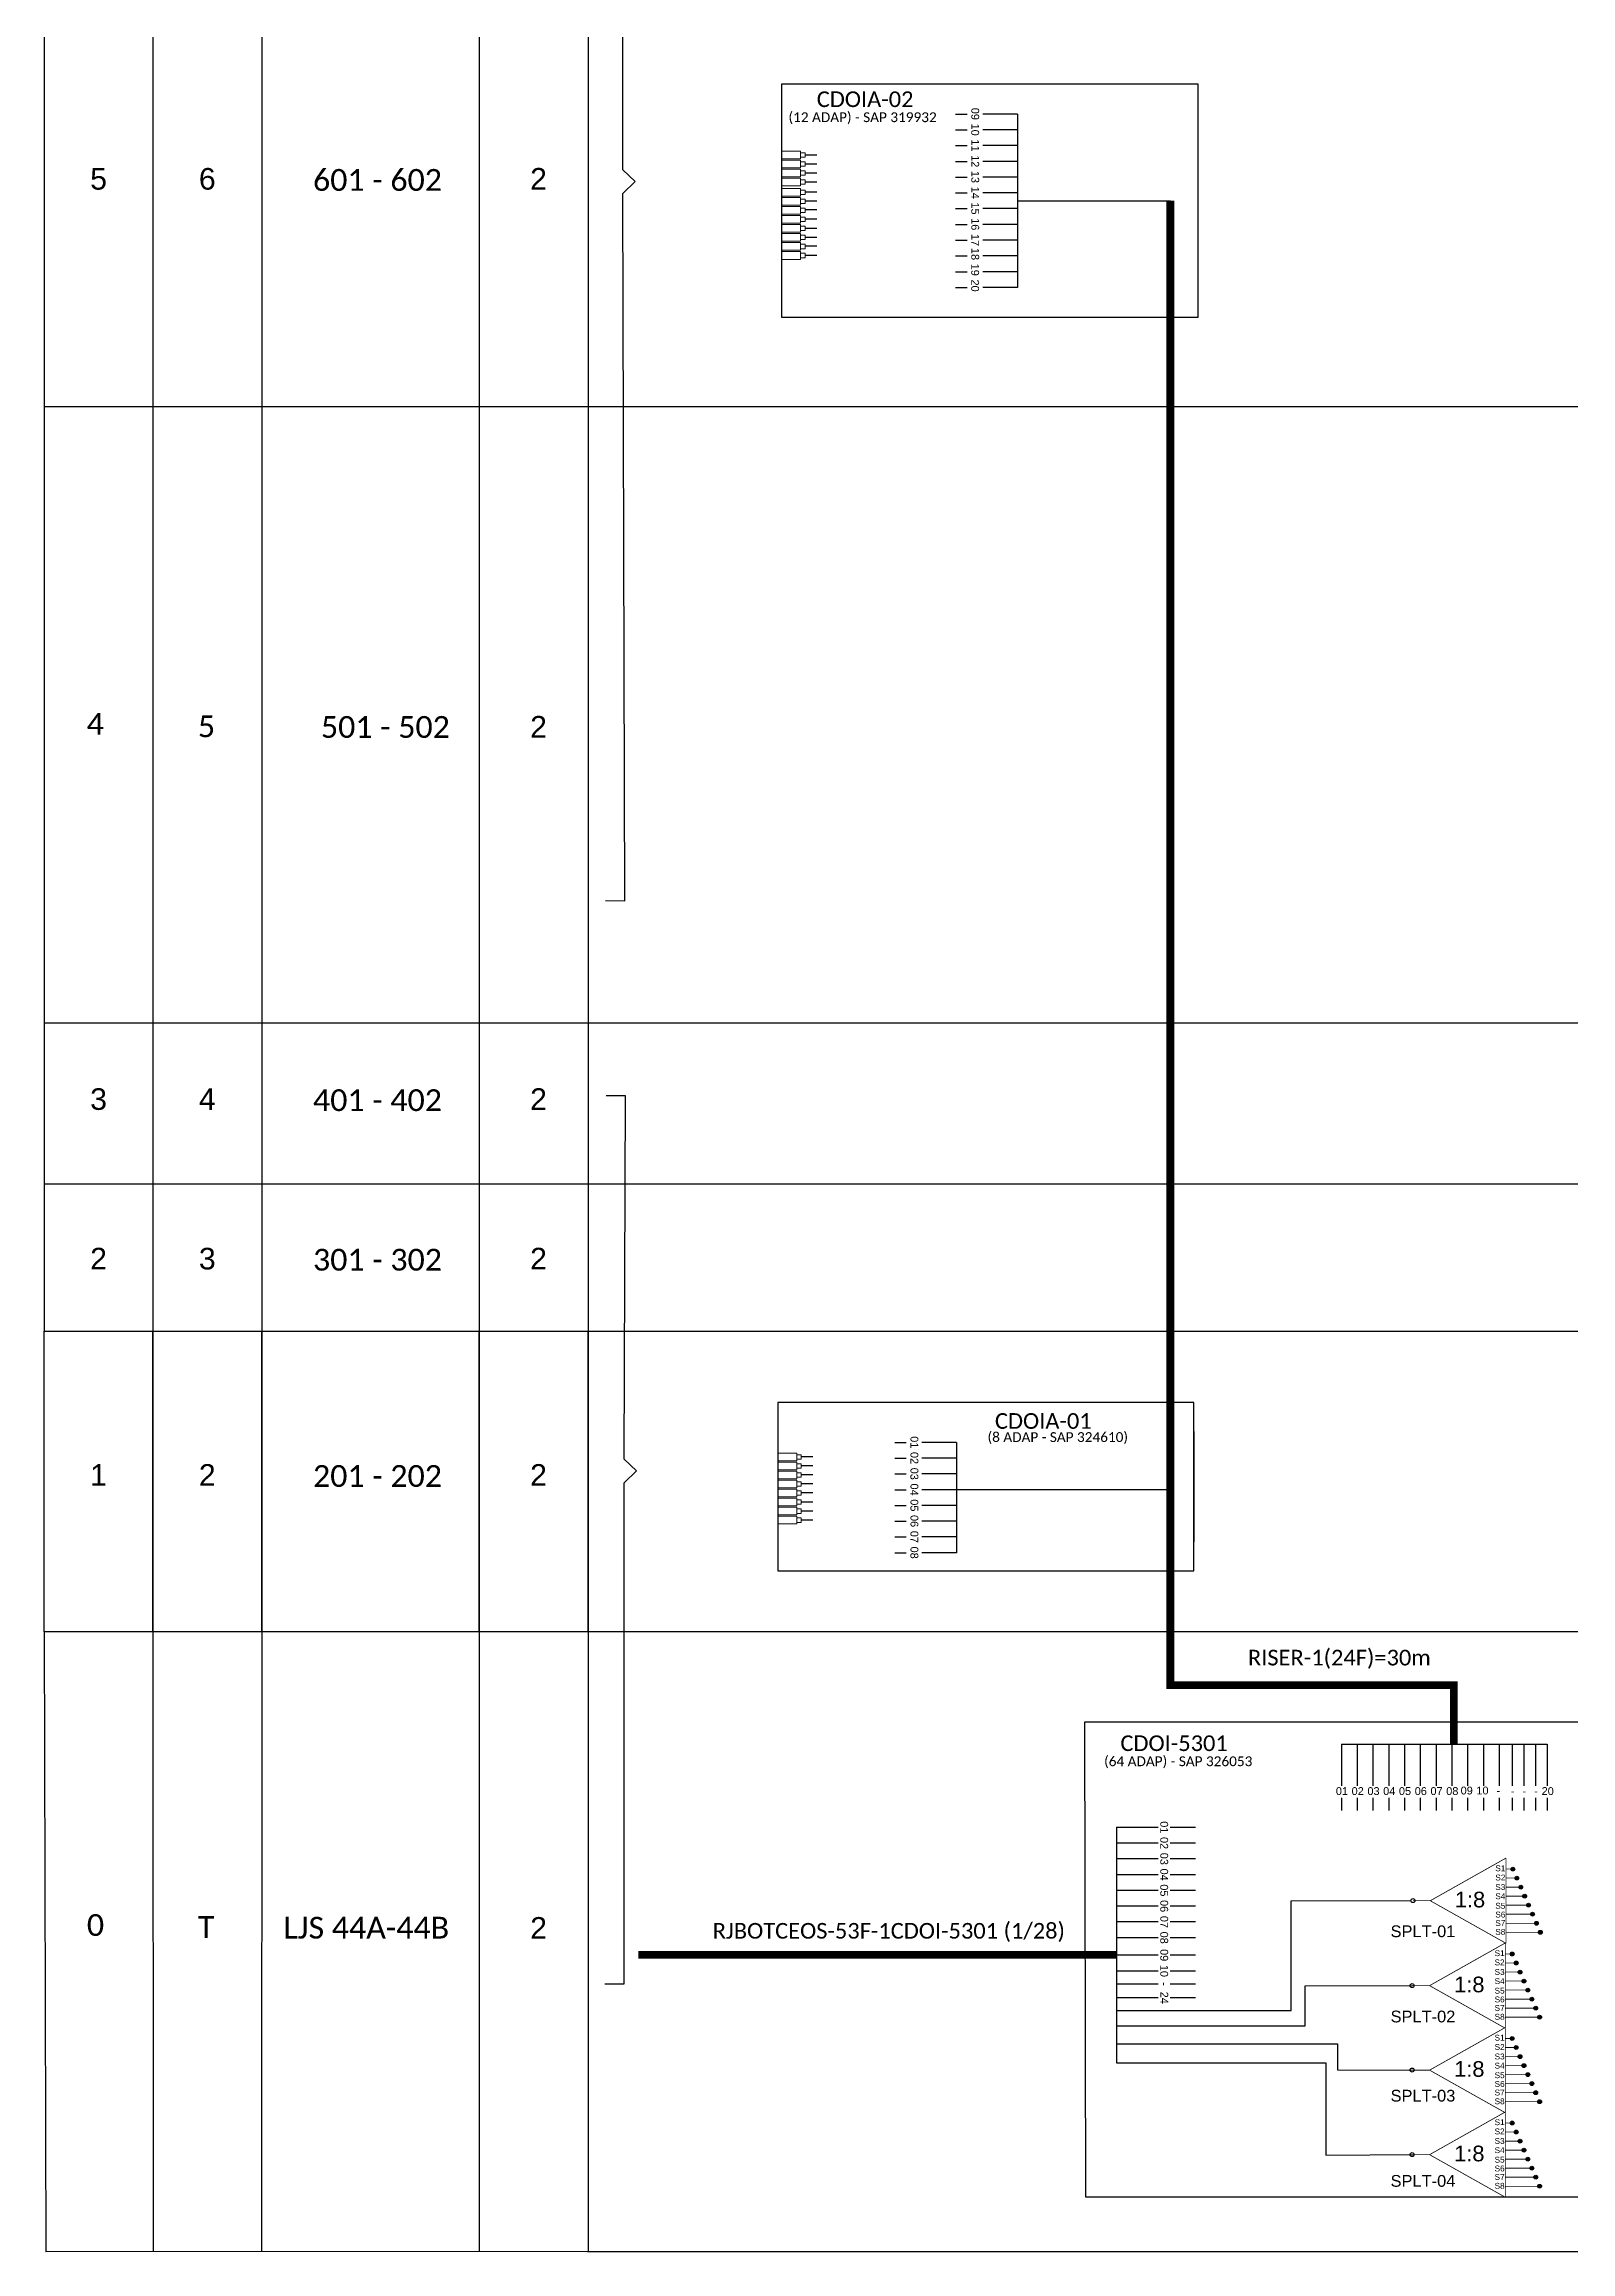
# Model space of a CAD drawing. Header units: millimetres. Extents: x -10773 to 6440, y -2806 to -787.
# Drawn here: x 5756.4 to 5951.3, y -1285.6 to -1003.7 of the extents above; entities that cross this region are included whole.
import ezdxf
from ezdxf.enums import TextEntityAlignment as Align

# ---------------------------------------------------------------- set-up
doc = ezdxf.new("R2010")
doc.units = ezdxf.units.MM
doc.linetypes.add('DASHED', pattern=[0.75, 0.5, -0.25])
doc.layers.add('20.7-EXTRA', color=50, linetype='Continuous', plot=False)
doc.styles.add('ARIAL', font='arial.ttf')
doc.styles.add('WMF-Calibri0', font='calibri.ttf')
doc.linetypes.add('RESERVA', pattern='A,0.5,-0.15,["RESERVA",Standard,S=0.18,R=0,X=0,Y=-0.1],-1.3', length=1.95)

# ---------------------------------------------------------------- blocks, each defined once
blk = doc.blocks.new('SPLT_1-8_DIV_DIR_PLANEJADO')
h = blk.add_hatch(color=3)
h.dxf.hatch_style = 1
edge = h.paths.add_edge_path()
edge.add_arc((4884.46, -611.97), 0.242, 0, 360)
h = blk.add_hatch(color=3)
h.dxf.hatch_style = 1
edge = h.paths.add_edge_path()
edge.add_arc((4884.96, -613.12), 0.242, 0, 360)
h = blk.add_hatch(color=3)
h.dxf.hatch_style = 1
edge = h.paths.add_edge_path()
edge.add_arc((4885.46, -614.28), 0.242, 0, 360)
h = blk.add_hatch(color=3)
h.dxf.hatch_style = 1
edge = h.paths.add_edge_path()
edge.add_arc((4885.96, -615.43), 0.242, 0, 360)
h = blk.add_hatch(color=3)
h.dxf.hatch_style = 1
edge = h.paths.add_edge_path()
edge.add_arc((4886.46, -616.58), 0.242, 0, 360)
h = blk.add_hatch(color=3)
h.dxf.hatch_style = 1
edge = h.paths.add_edge_path()
edge.add_arc((4886.96, -617.73), 0.242, 0, 360)
h = blk.add_hatch(color=3)
h.dxf.hatch_style = 1
edge = h.paths.add_edge_path()
edge.add_arc((4887.46, -618.89), 0.242, 0, 360)
h = blk.add_hatch(color=3)
h.dxf.hatch_style = 1
edge = h.paths.add_edge_path()
edge.add_arc((4887.96, -620.04), 0.242, 0, 360)
at = {"color": 30, "linetype": 'DASHED', "lineweight": 0, "ltscale": 2.5, "const_width": 0.1}
for points in [[(4883.58, -610.56), (4873.91, -616.01)], [(4883.58, -621.45), (4883.58, -610.56)], [(4884.46, -611.97), (4883.58, -611.97)], [(4883.58, -613.12), (4884.96, -613.12)], [(4883.58, -614.28), (4885.46, -614.28)], [(4873.91, -616.01), (4871.69, -616.01)], [(4873.91, -616.01), (4883.58, -621.45)], [(4883.58, -615.43), (4885.96, -615.43)], [(4883.58, -616.58), (4886.46, -616.58)], [(4883.58, -617.73), (4886.96, -617.73)], [(4883.58, -618.89), (4887.46, -618.89)], [(4883.58, -620.04), (4887.96, -620.04)]]:
    blk.add_lwpolyline(points, dxfattribs=at)
at = {"color": 3}
for centre in [(4884.46, -611.97), (4884.96, -613.12), (4885.46, -614.28), (4885.96, -615.43), (4886.46, -616.58), (4886.96, -617.73), (4887.46, -618.89), (4887.96, -620.04)]:
    blk.add_circle(centre, 0.242, dxfattribs=at)
at = {"color": 30, "lineweight": 0, "style": 'ARIAL'}
for s, height, p in [('S1', 0.75, (4882.21, -612.24)), ('S2', 0.75, (4882.21, -613.42)), ('S3', 0.75, (4882.21, -614.64)), ('1:8', 2, (4877.04, -616.86)), ('S4', 0.75, (4882.21, -615.81)), ('S5', 0.75, (4882.21, -617.03)), ('S6', 0.75, (4882.21, -618.15)), ('S7', 0.75, (4882.21, -619.24)), ('S8', 0.75, (4882.21, -620.36))]:
    blk.add_text(s, height=height, dxfattribs=at).set_placement(p)

msp = doc.modelspace()

# ---------------------------------------------------------------- linework, layer by layer
at = {"color": 3}
for p, q in [((5872.78, -1012.66), (5874.26, -1012.66)), ((5872.78, -1014.67), (5874.26, -1014.67)), ((5880.67, -1012.66), (5876.25, -1012.66)), ((5880.67, -1014.67), (5876.25, -1014.67)), ((5872.78, -1016.68), (5874.26, -1016.68)), ((5880.67, -1016.68), (5876.25, -1016.68)), ((5855.05, -1017.89), (5853.58, -1017.89)), ((5855.05, -1019.04), (5853.58, -1019.04)), ((5855.05, -1020.19), (5853.58, -1020.19)), ((5872.78, -1018.7), (5874.26, -1018.7)), ((5880.67, -1018.7), (5876.25, -1018.7)), ((5855.05, -1021.34), (5853.58, -1021.34)), ((5855.05, -1022.64), (5853.58, -1022.64)), ((5872.78, -1020.71), (5874.26, -1020.71)), ((5872.78, -1022.72), (5874.26, -1022.72)), ((5880.67, -1020.71), (5876.25, -1020.71)), ((5880.67, -1022.72), (5876.25, -1022.72)), ((5855.05, -1023.8), (5853.58, -1023.8)), ((5855.05, -1024.9), (5853.58, -1024.9)), ((5872.78, -1024.74), (5874.26, -1024.74)), ((5880.67, -1024.74), (5876.25, -1024.74)), ((5855.05, -1026.1), (5853.58, -1026.1)), ((5855.05, -1027.26), (5853.58, -1027.26)), ((5855.05, -1028.41), (5853.58, -1028.41)), ((5872.78, -1026.75), (5874.26, -1026.75)), ((5872.78, -1028.76), (5874.26, -1028.76)), ((5880.67, -1026.75), (5876.25, -1026.75)), ((5880.67, -1028.76), (5876.25, -1028.76)), ((5855.05, -1029.51), (5853.58, -1029.51)), ((5855.05, -1030.71), (5853.58, -1030.71)), ((5872.78, -1030.78), (5874.26, -1030.78)), ((5880.67, -1030.78), (5876.25, -1030.78)), ((5872.78, -1032.79), (5874.26, -1032.79)), ((5880.67, -1032.79), (5876.25, -1032.79)), ((5872.78, -1034.8), (5874.26, -1034.8)), ((5880.67, -1034.8), (5876.25, -1034.8)), ((5865.01, -1182.25), (5866.48, -1182.25)), ((5872.9, -1182.25), (5868.48, -1182.25)), ((5854.55, -1184.1), (5853.08, -1184.1)), ((5854.55, -1185.26), (5853.08, -1185.26)), ((5854.55, -1186.41), (5853.08, -1186.41)), ((5865.01, -1184.27), (5866.48, -1184.27)), ((5865.01, -1186.28), (5866.48, -1186.28)), ((5872.9, -1184.27), (5868.48, -1184.27)), ((5872.9, -1186.28), (5868.48, -1186.28)), ((5854.55, -1187.56), (5853.08, -1187.56)), ((5854.55, -1188.71), (5853.08, -1188.71)), ((5865.01, -1188.29), (5866.48, -1188.29)), ((5872.9, -1188.29), (5868.48, -1188.29)), ((5854.55, -1189.87), (5853.08, -1189.87)), ((5854.55, -1191.02), (5853.08, -1191.02)), ((5854.55, -1192.17), (5853.08, -1192.17)), ((5865.01, -1190.31), (5866.48, -1190.31)), ((5872.9, -1190.31), (5868.48, -1190.31)), ((5865.01, -1192.32), (5866.48, -1192.32)), ((5865.01, -1194.33), (5866.48, -1194.33)), ((5872.9, -1192.32), (5868.48, -1192.32)), ((5872.9, -1194.33), (5868.48, -1194.33)), ((5865.01, -1196.35), (5866.48, -1196.35)), ((5872.9, -1196.35), (5868.48, -1196.35)), ((5922.05, -1220.77), (5922.05, -1226.1)), ((5924.06, -1220.77), (5924.06, -1226.1)), ((5926.07, -1220.77), (5926.07, -1226.1)), ((5928.09, -1220.77), (5928.09, -1226.1)), ((5930.1, -1220.77), (5930.1, -1226.1)), ((5932.11, -1220.77), (5932.11, -1226.1)), ((5934.13, -1220.77), (5934.13, -1226.1)), ((5936.14, -1220.77), (5936.14, -1226.1)), ((5938.15, -1220.77), (5938.15, -1226.1)), ((5940.17, -1220.77), (5940.17, -1226.1)), ((5942.18, -1220.77), (5942.18, -1226.1)), ((5943.83, -1220.77), (5943.83, -1226.1)), ((5945.34, -1220.77), (5945.34, -1226.1)), ((5946.81, -1220.77), (5946.81, -1226.1)), ((5948.32, -1220.77), (5948.32, -1226.1)), ((5922.05, -1227.63), (5922.05, -1229.24)), ((5924.06, -1227.63), (5924.06, -1229.24)), ((5926.07, -1227.63), (5926.07, -1229.24)), ((5928.09, -1227.63), (5928.09, -1229.24)), ((5930.1, -1227.63), (5930.1, -1229.24)), ((5932.11, -1227.63), (5932.11, -1229.24)), ((5934.13, -1227.63), (5934.13, -1229.24)), ((5936.14, -1227.63), (5936.14, -1229.24)), ((5938.15, -1227.63), (5938.15, -1229.24)), ((5940.17, -1227.63), (5940.17, -1229.24)), ((5942.18, -1227.63), (5942.18, -1229.24)), ((5943.83, -1227.63), (5943.83, -1229.24)), ((5945.34, -1227.63), (5945.34, -1229.24)), ((5946.81, -1227.63), (5946.81, -1229.24)), ((5948.32, -1227.63), (5948.32, -1229.24)), ((5893.33, -1231.36), (5898.65, -1231.36)), ((5900.18, -1231.36), (5903.41, -1231.36)), ((5893.33, -1233.37), (5898.65, -1233.37)), ((5900.18, -1233.37), (5903.41, -1233.37)), ((5893.33, -1235.38), (5898.65, -1235.38)), ((5900.18, -1235.38), (5903.41, -1235.38)), ((5893.33, -1237.4), (5898.65, -1237.4)), ((5893.33, -1239.41), (5898.65, -1239.41)), ((5900.18, -1237.4), (5903.41, -1237.4)), ((5900.18, -1239.41), (5903.41, -1239.41)), ((5893.33, -1241.42), (5898.65, -1241.42)), ((5900.18, -1241.42), (5903.41, -1241.42)), ((5893.33, -1243.44), (5898.65, -1243.44)), ((5893.33, -1245.45), (5898.65, -1245.45)), ((5900.18, -1243.44), (5903.41, -1243.44)), ((5900.18, -1245.45), (5903.41, -1245.45)), ((5893.33, -1247.68), (5898.65, -1247.68)), ((5900.18, -1247.68), (5903.41, -1247.68)), ((5893.33, -1249.7), (5898.65, -1249.7)), ((5893.33, -1251.38), (5898.65, -1251.38)), ((5900.18, -1249.7), (5903.41, -1249.7)), ((5900.18, -1251.38), (5903.41, -1251.38)), ((5893.33, -1253.12), (5898.65, -1253.12)), ((5900.19, -1253.12), (5903.41, -1253.12))]:
    msp.add_line(p, q, dxfattribs=at)
at = {"color": 1, "ltscale": 100}
msp.add_line((5903.21, -1180.87), (5903.21, -1194.96), dxfattribs=at)
at = {"color": 5, "ltscale": 100}
msp.add_line((5900.21, -1188.29), (5872.9, -1188.29), dxfattribs=at)
at = {"color": 3}
for points in [[(5828.07, -1113.08), (5830.54, -1113.09), (5830.3, -1022.79), (5831.87, -1021.28), (5830.3, -1019.77), (5830.31, -922.15), (5827.83, -922.15)], [(5827.99, -1251.4), (5830.47, -1251.4), (5830.47, -1187.41), (5832.04, -1185.9), (5830.47, -1184.39), (5830.65, -1138), (5828.17, -1138)]]:
    msp.add_lwpolyline(points, dxfattribs=at)
at = {"color": 1}
for points in [[(5850.58, -1008.81), (5903.71, -1008.81), (5903.71, -1038.65), (5850.58, -1038.65)], [(5903.21, -1177.18), (5850.08, -1177.18), (5850.08, -1198.65), (5903.21, -1198.65)], [(5889.28, -1217.94), (6016.45, -1217.94), (6016.56, -1278.63), (5889.39, -1278.63)]]:
    msp.add_lwpolyline(points, close=True, dxfattribs=at)
at = {"color": 3, "lineweight": 0}
for points in [[(5853, -1017.39), (5850.58, -1017.39)], [(5853, -1017.39), (5853, -1018.38)], [(5853, -1018.38), (5850.58, -1018.38)], [(5853, -1018.55), (5850.58, -1018.55)], [(5853, -1019.53), (5850.58, -1019.53)], [(5853, -1019.7), (5850.58, -1019.7)], [(5853, -1018.55), (5853, -1019.53)], [(5853, -1019.7), (5853, -1020.68)], [(5853, -1020.68), (5850.58, -1020.68)], [(5853, -1020.85), (5850.58, -1020.85)], [(5853, -1021.84), (5850.58, -1021.84)], [(5853, -1022.15), (5850.58, -1022.15)], [(5853, -1023.14), (5850.58, -1023.14)], [(5853, -1020.85), (5853, -1021.84)], [(5853, -1022.15), (5853, -1023.14)], [(5853, -1023.3), (5850.58, -1023.3)], [(5853, -1024.29), (5850.58, -1024.29)], [(5853, -1024.46), (5850.58, -1024.46)], [(5853, -1025.44), (5850.58, -1025.44)], [(5853, -1025.61), (5850.58, -1025.61)], [(5853, -1023.3), (5853, -1024.29)], [(5853, -1024.46), (5853, -1025.44)], [(5853, -1025.61), (5853, -1026.6)], [(5853, -1026.6), (5850.58, -1026.6)], [(5853, -1026.76), (5850.58, -1026.76)], [(5853, -1027.75), (5850.58, -1027.75)], [(5853, -1027.91), (5850.58, -1027.91)], [(5853, -1026.76), (5853, -1027.75)], [(5853, -1027.91), (5853, -1028.9)], [(5853, -1028.9), (5850.58, -1028.9)], [(5853, -1029.07), (5850.58, -1029.07)], [(5853, -1030.05), (5850.58, -1030.05)], [(5853, -1030.22), (5850.58, -1030.22)], [(5853, -1031.21), (5850.58, -1031.21)], [(5853, -1029.07), (5853, -1030.05)], [(5853, -1030.22), (5853, -1031.21)], [(5852.5, -1183.61), (5850.08, -1183.61)], [(5852.5, -1184.6), (5852.5, -1183.61)], [(5852.5, -1184.6), (5850.08, -1184.6)], [(5852.5, -1184.76), (5850.08, -1184.76)], [(5852.5, -1185.75), (5850.08, -1185.75)], [(5852.5, -1185.92), (5850.08, -1185.92)], [(5852.5, -1185.75), (5852.5, -1184.76)], [(5852.5, -1186.9), (5852.5, -1185.92)], [(5852.5, -1186.9), (5850.08, -1186.9)], [(5852.5, -1187.07), (5850.08, -1187.07)], [(5852.5, -1188.05), (5850.08, -1188.05)], [(5852.5, -1188.22), (5850.08, -1188.22)], [(5852.5, -1189.21), (5850.08, -1189.21)], [(5852.5, -1189.37), (5850.08, -1189.37)], [(5852.5, -1188.05), (5852.5, -1187.07)], [(5852.5, -1189.21), (5852.5, -1188.22)], [(5852.5, -1190.36), (5852.5, -1189.37)], [(5852.5, -1190.36), (5850.08, -1190.36)], [(5852.5, -1190.53), (5850.08, -1190.53)], [(5852.5, -1191.51), (5850.08, -1191.51)], [(5852.5, -1191.68), (5850.08, -1191.68)], [(5852.5, -1191.51), (5852.5, -1190.53)], [(5852.5, -1192.67), (5852.5, -1191.68)], [(5852.5, -1192.67), (5850.08, -1192.67)]]:
    msp.add_lwpolyline(points, dxfattribs=at)
for points in [[(5853.58, -1017.6), (5853, -1017.6), (5853, -1018.17), (5853.58, -1018.17)], [(5853.58, -1018.75), (5853, -1018.75), (5853, -1019.32), (5853.58, -1019.32)], [(5853.58, -1019.91), (5853, -1019.91), (5853, -1020.48), (5853.58, -1020.48)], [(5853.58, -1021.06), (5853, -1021.06), (5853, -1021.63), (5853.58, -1021.63)], [(5853.58, -1022.36), (5853, -1022.36), (5853, -1022.93), (5853.58, -1022.93)], [(5853.58, -1023.51), (5853, -1023.51), (5853, -1024.08), (5853.58, -1024.08)], [(5853.58, -1024.66), (5853, -1024.66), (5853, -1025.24), (5853.58, -1025.24)], [(5853.58, -1025.82), (5853, -1025.82), (5853, -1026.39), (5853.58, -1026.39)], [(5853.58, -1026.97), (5853, -1026.97), (5853, -1027.54), (5853.58, -1027.54)], [(5853.58, -1028.12), (5853, -1028.12), (5853, -1028.69), (5853.58, -1028.69)], [(5853.58, -1029.27), (5853, -1029.27), (5853, -1029.85), (5853.58, -1029.85)], [(5853.58, -1030.43), (5853, -1030.43), (5853, -1031), (5853.58, -1031)], [(5853.08, -1184.39), (5852.5, -1184.39), (5852.5, -1183.82), (5853.08, -1183.82)], [(5853.08, -1185.54), (5852.5, -1185.54), (5852.5, -1184.97), (5853.08, -1184.97)], [(5853.08, -1186.69), (5852.5, -1186.69), (5852.5, -1186.12), (5853.08, -1186.12)], [(5853.08, -1187.85), (5852.5, -1187.85), (5852.5, -1187.28), (5853.08, -1187.28)], [(5853.08, -1189), (5852.5, -1189), (5852.5, -1188.43), (5853.08, -1188.43)], [(5853.08, -1190.15), (5852.5, -1190.15), (5852.5, -1189.58), (5853.08, -1189.58)], [(5853.08, -1191.31), (5852.5, -1191.31), (5852.5, -1190.73), (5853.08, -1190.73)], [(5853.08, -1192.46), (5852.5, -1192.46), (5852.5, -1191.89), (5853.08, -1191.89)]]:
    msp.add_lwpolyline(points, close=True, dxfattribs=at)
at = {"color": 5}
for points in [[(5880.67, -1023.73), (5900.21, -1023.73)], [(5893.33, -1231.36), (5893.33, -1248.16), (5893.33, -1261.45)]]:
    msp.add_lwpolyline(points, dxfattribs=at)
at = {"color": 5, "ltscale": 100, "const_width": 1}
msp.add_lwpolyline([(5900.21, -1023.73), (5900.21, -1213.24), (5936.39, -1213.24), (5936.39, -1220.77)], dxfattribs=at)
for points in [[(5756.41, -1168.05), (5770.3, -1168.05), (5770.3, -1206.46), (5756.41, -1206.46)], [(5770.3, -1168.05), (5784.19, -1168.05), (5784.19, -1206.46), (5770.3, -1206.46)], [(5784.19, -1168.05), (5811.96, -1168.05), (5811.96, -1206.46), (5784.19, -1206.46)], [(5811.96, -1168.05), (5825.85, -1168.05), (5825.85, -1206.46), (5811.96, -1206.46)], [(5825.85, -1168.05), (6289.32, -1168.05), (6289.32, -1206.46), (5825.85, -1206.46)]]:
    msp.add_lwpolyline(points, close=True)
at = {"color": 8, "linetype": 'RESERVA', "ltscale": 3}
for points in [[(5893.33, -1254.8), (5915.62, -1254.8), (5915.62, -1240.78), (5930.91, -1240.76)], [(5893.33, -1256.76), (5917.42, -1256.76), (5917.42, -1251.62), (5931.07, -1251.61)], [(5893.33, -1259.06), (5921.56, -1259.06), (5921.56, -1262.35), (5931.33, -1262.4)], [(5893.33, -1261.45), (5920.04, -1261.45), (5920.04, -1273.24), (5931.33, -1273.18)]]:
    msp.add_lwpolyline(points, dxfattribs=at)
at = {"color": 1, "const_width": 1}
msp.add_lwpolyline([(5893.33, -1247.68), (5846.97, -1247.68), (5846.97, -1247.68), (5832.26, -1247.68), (5832.26, -1247.68)], dxfattribs=at)
msp.add_lwpolyline([(5825.79, -1285.57), (6289.26, -1285.57)])
at = {"color": 3}
for centre in [(5931.17, -1240.76), (5931.07, -1251.61), (5931.07, -1262.39), (5931.07, -1273.18)]:
    msp.add_circle(centre, 0.256, dxfattribs=at)
at = {"layer": '20.7-EXTRA', "color": 7, "ltscale": 0.2, "true_color": 0xffffff}
for points in [[(5756.41, -932.18), (5756.41, -1168.05)], [(5770.3, -932.18), (5770.3, -1168.05)], [(5784.19, -932.18), (5784.19, -1168.05)], [(5811.96, -932.18), (5811.96, -1168.05)], [(5825.85, -932.18), (5825.85, -1168.05)], [(6133.94, -1050.06), (5756.41, -1050.06)], [(6133.94, -1128.75), (5756.41, -1128.75)], [(6133.94, -1149.27), (5756.41, -1149.27)], [(5756.41, -1206.46), (5756.63, -1285.6)], [(5770.3, -1206.46), (5770.33, -1285.59)], [(5784.19, -1206.46), (5784.18, -1285.59)], [(5811.96, -1206.46), (5811.95, -1285.58)], [(5825.85, -1206.46), (5825.86, -1285.57)], [(5825.86, -1285.57), (5756.63, -1285.6)]]:
    msp.add_lwpolyline(points, dxfattribs=at)
at = {"layer": '20.7-EXTRA', "color": 5, "ltscale": 0.2}
for points in [[(5880.67, -1012.66), (5880.67, -1034.8)], [(5872.9, -1182.25), (5872.9, -1196.35)], [(5922.05, -1220.77), (5948.32, -1220.77)]]:
    msp.add_lwpolyline(points, dxfattribs=at)

# ---------------------------------------------------------------- block references
for p in [(1059.48, -624.76), (1059.39, -635.6), (1059.39, -646.39), (1059.39, -657.18)]:
    msp.add_blockref('SPLT_1-8_DIV_DIR_PLANEJADO', p)

# ---------------------------------------------------------------- texts
at = {"color": 1, "style": 'WMF-Calibri0'}
for s, p in [('CDOIA-02', (5855.06, -1011.77)), ('CDOIA-01', (5877.81, -1180.52)), ('CDOI-5301', (5893.83, -1221.66))]:
    msp.add_text(s, height=2, dxfattribs=at).set_placement(p)
for s, p in [('(12 ADAP) - SAP 319932', (5860.91, -1013.69)), ('(8 ADAP - SAP 324610)', (5885.83, -1182.2)), ('(64 ADAP) - SAP 326053', (5901.21, -1223.59))]:
    msp.add_text(s, height=1.25, dxfattribs=at).set_placement(p, align=Align.CENTER)
at = {"style": 'ARIAL'}
for s, p in [('09', (5875.29, -1012.64)), ('10', (5875.29, -1014.65)), ('11', (5875.29, -1016.67)), ('13', (5875.29, -1020.69)), ('12', (5875.29, -1018.68)), ('14', (5875.29, -1022.71)), ('15', (5875.29, -1024.72)), ('16', (5875.29, -1026.73)), ('17', (5875.29, -1028.75)), ('18', (5875.29, -1030.53)), ('19', (5875.28, -1032.54)), ('20', (5875.28, -1034.56)), ('01', (5867.52, -1182.24)), ('02', (5867.52, -1184.25)), ('03', (5867.52, -1186.26)), ('04', (5867.52, -1188.28)), ('05', (5867.52, -1190.29)), ('06', (5867.52, -1192.3)), ('07', (5867.52, -1194.32)), ('08', (5867.52, -1196.33)), ('01', (5899.42, -1231.4)), ('02', (5899.42, -1233.41)), ('03', (5899.42, -1235.42)), ('04', (5899.42, -1237.44)), ('05', (5899.42, -1239.45)), ('06', (5899.42, -1241.46)), ('07', (5899.42, -1243.48)), ('08', (5899.42, -1245.49)), ('09', (5899.42, -1247.72)), ('10', (5899.42, -1249.73)), ('-', (5899.43, -1251.42)), ('24', (5899.43, -1253.16))]:
    msp.add_text(s, height=1, rotation=270, dxfattribs=at).set_placement(p, align=Align.MIDDLE_CENTER)
for s, height, style, p in [('601 - 602', 2.78, 'WMF-Calibri0', (5790.74, -1022.46)), ('4', 2.78, 'WMF-Calibri0', (5761.85, -1091.91)), ('5', 2.78, 'WMF-Calibri0', (5776.04, -1092.22)), ('501 - 502', 2.78, 'WMF-Calibri0', (5791.75, -1092.3)), ('401 - 402', 2.78, 'WMF-Calibri0', (5790.74, -1139.95)), ('301 - 302', 2.78, 'WMF-Calibri0', (5790.74, -1160.32)), ('201 - 202', 2.78, 'WMF-Calibri0', (5790.74, -1187.93)), ('0', 2.78, 'WMF-Calibri0', (5761.87, -1245.26)), ('T', 2.78, 'WMF-Calibri0', (5776.05, -1245.52)), ('LJS 44A-44B', 2.7804, 'WMF-Calibri0', (5786.97, -1245.6)), ('SPLT-01', 1.5, 'ARIAL', (5928.32, -1245.42)), ('SPLT-02', 1.5, 'ARIAL', (5928.32, -1256.3)), ('SPLT-03', 1.5, 'ARIAL', (5928.32, -1266.41)), ('SPLT-04', 1.5, 'ARIAL', (5928.32, -1277.29))]:
    msp.add_text(s, height=height, dxfattribs=dict(style=style)).set_placement(p)
at = {"color": 5, "style": 'WMF-Calibri0'}
msp.add_text('RISER-1(24F)=30m', height=2, dxfattribs=at).set_placement((5910.11, -1210.73))
at = {"style": 'ARIAL'}
for s, p in [('01', (5922.11, -1226.77)), ('02', (5924.12, -1226.77)), ('03', (5926.14, -1226.77)), ('04', (5928.15, -1226.77)), ('05', (5930.16, -1226.77)), ('06', (5932.18, -1226.77)), ('07', (5934.19, -1226.77)), ('08', (5936.2, -1226.77)), ('09', (5938.04, -1226.7)), ('10', (5940.05, -1226.7)), ('-', (5942.07, -1226.7)), ('-', (5943.89, -1226.77)), ('-', (5945.4, -1226.77)), ('-', (5946.88, -1226.77)), ('20', (5948.38, -1226.77))]:
    msp.add_text(s, height=1, dxfattribs=at).set_placement(p, align=Align.MIDDLE_CENTER)
at = {"color": 1, "style": 'WMF-Calibri0'}
msp.add_text('RJBOTCEOS-53F-1CDOI-5301 (1/28)', height=2, dxfattribs=at).set_placement((5864.26, -1244.61), align=Align.MIDDLE_CENTER)
at = {"style": 'ARIAL', "flags": 4}
for tag, p in [('5', (5763.36, -1020.93)), ('6', (5777.24, -1020.93)), ('2', (5819.53, -1020.93)), ('2', (5819.53, -1090.89)), ('3', (5763.36, -1138.42)), ('4', (5777.24, -1138.42)), ('2', (5819.53, -1138.42)), ('2', (5763.36, -1158.79)), ('3', (5777.24, -1158.79)), ('2', (5819.53, -1158.79)), ('1', (5763.36, -1186.41)), ('2', (5777.24, -1186.41)), ('2', (5819.53, -1186.41)), ('2', (5819.54, -1244.24))]:
    msp.add_attdef(tag, text='XX', height=2.76, dxfattribs=at).set_placement(p, align=Align.MIDDLE_CENTER)

doc.saveas('drawing.dxf')
